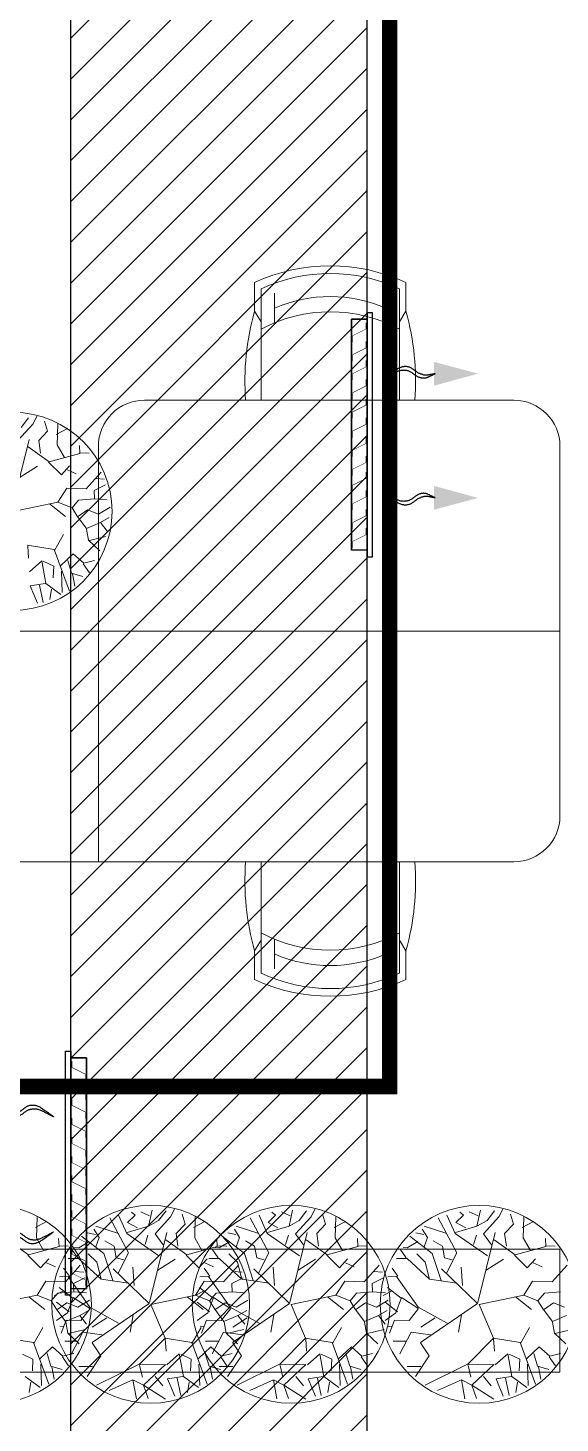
# Model space of a CAD drawing. Header units: millimetres. Extents: x -81374 to 485233, y -39075 to 157313.
# Drawn here: x 37656 to 39385, y 18829 to 23363 of the extents above; entities that cross this region are included whole.
import ezdxf
from ezdxf.enums import TextEntityAlignment as Align

# ---------------------------------------------------------------- set-up
doc = ezdxf.new("R2010")
doc.units = ezdxf.units.MM
doc.linetypes.add('CENTER', pattern=[2, 1.25, -0.25, 0.25, -0.25])
doc.linetypes.add('HIDDEN', pattern=[0.375, 0.25, -0.125])
for name, color, linetype in [('CEN', 252, 'CENTER'), ('M-HVAC ELLIPTICAL DUCT', 6, 'Continuous'), ('M-HVAC-GRIL', 6, 'Continuous'), ('M-HVAC-INSULATION', 8, 'Continuous'), ('M-HVAC-SUPP', 4, 'Continuous')]:
    doc.layers.add(name, color=color, linetype=linetype)
doc.layers.add('G-IMPT', color=8, linetype='Continuous', lineweight=5)
doc.layers.add('M HVAC GRILLE', color=6, linetype='Continuous', lineweight=13)
doc.styles.get("Standard").update_dxf_attribs({"font": 'arial.ttf'})

# ---------------------------------------------------------------- blocks, each defined once
blk = doc.blocks.new('ng')
at = {"layer": 'CEN', "color": 9, "linetype": 'HIDDEN', "lineweight": 0, "ltscale": 1500, "true_color": 0xc7c8ca}
blk.add_lwpolyline([(47579.4, 19521.3), (51680.6, 19521.3), (51680.6, 15420), (47579.4, 15420)], close=True, dxfattribs=at)
blk = doc.blocks.new('floor plan 1')
at = {"layer": 'G-IMPT', "color": 8, "ltscale": 500}
for p, q in [((19072.6, -58028), (19000.9, -57982.6)), ((19683.3, -58028), (19611.6, -57982.6)), ((20139.8, -58028), (20068.1, -57982.6)), ((18891.8, -58095.6), (18889.1, -58026.7)), ((18942.5, -58056.4), (18893.6, -58020.1)), ((18923.8, -58037.9), (18929.2, -58004.1)), ((18963.1, -58050.2), (18950.9, -57994.8)), ((18993.9, -58048.7), (18970.1, -57991.9)), ((19001, -58095.1), (19072.6, -58028)), ((19034, -58055.8), (19009.3, -58025.4)), ((19072.6, -58028), (19057.2, -57984.5)), ((19072.6, -58028), (19106.5, -58044.7)), ((19084.4, -58096.9), (19224.4, -58028)), ((19106.5, -58044.7), (19095, -57983.7)), ((19106.5, -58044.7), (19183.6, -58010.9)), ((19502.5, -58095.6), (19499.9, -58026.7)), ((19553.3, -58056.4), (19504.4, -58020.1)), ((19534.5, -58037.9), (19539.9, -58004.1)), ((19573.8, -58050.2), (19561.6, -57994.8)), ((19604.6, -58048.7), (19580.8, -57991.9)), ((19611.7, -58095.1), (19683.3, -58028)), ((19644.8, -58055.8), (19620, -58025.4)), ((19683.3, -58028), (19667.9, -57984.5)), ((19683.3, -58028), (19717.2, -58044.7)), ((19695.1, -58096.9), (19835.1, -58028)), ((19717.2, -58044.7), (19705.7, -57983.7)), ((19717.2, -58044.7), (19794.3, -58010.9)), ((19959.1, -58095.6), (19956.4, -58026.7)), ((20009.8, -58056.4), (19960.9, -58020.1)), ((19991, -58037.9), (19996.5, -58004.1)), ((20030.3, -58050.2), (20018.1, -57994.8)), ((20061.1, -58048.7), (20037.3, -57991.9)), ((20068.3, -58095.1), (20139.8, -58028)), ((20101.3, -58055.8), (20076.5, -58025.4)), ((20139.8, -58028), (20124.4, -57984.5)), ((20139.8, -58028), (20173.7, -58044.7)), ((20151.6, -58096.9), (20291.6, -58028)), ((20173.7, -58044.7), (20162.2, -57983.7)), ((20173.7, -58044.7), (20250.8, -58010.9)), ((20473.5, -58095.6), (20470.8, -58026.7)), ((20524.2, -58056.4), (20475.3, -58020.1)), ((20505.4, -58037.9), (20510.9, -58004.1)), ((18786, -58069.7), (23286, -58069.7)), ((18786, -58469.7), (18786, -58069.7)), ((18855.8, -58087.7), (18848.4, -58047.1)), ((18915.4, -58166.4), (18865.7, -58031)), ((18955.8, -58130.2), (18942.5, -58056.4)), ((18944.7, -58055.7), (18993.9, -58048.7)), ((19084.8, -58091.5), (19075.9, -58053.8)), ((19210.6, -58123.5), (19255.3, -58056.3)), ((19466.6, -58087.7), (19459.1, -58047.1)), ((19526.1, -58166.4), (19476.4, -58031)), ((19566.6, -58130.2), (19553.3, -58056.4)), ((19555.4, -58055.7), (19604.6, -58048.7)), ((19695.6, -58091.5), (19686.6, -58053.8)), ((19821.3, -58123.5), (19866, -58056.3)), ((19923.1, -58087.7), (19915.6, -58047.1)), ((19982.6, -58166.4), (19932.9, -58031)), ((20023.1, -58130.2), (20009.8, -58056.4)), ((20011.9, -58055.7), (20061.1, -58048.7)), ((20152.1, -58091.5), (20143.1, -58053.8)), ((20277.8, -58123.5), (20322.5, -58056.3)), ((20437.5, -58087.7), (20430, -58047.1)), ((20497, -58166.4), (20447.3, -58031)), ((18820.9, -58119.7), (18801, -58090.7)), ((18858.7, -58089.3), (18822, -58079.1)), ((18894.8, -58113.5), (18853.3, -58152.8)), ((18871.2, -58131.2), (18858.7, -58089.3)), ((18916.8, -58112.2), (18919, -58074)), ((18951, -58128.8), (18916.8, -58112.2)), ((18996.2, -58093.7), (18955.8, -58130.2)), ((19085.5, -58093.8), (19001, -58095.1)), ((19002.1, -58180.3), (19084.4, -58096.9)), ((19238, -58088.3), (19282.6, -58088.4)), ((19431.7, -58119.7), (19411.7, -58090.7)), ((19469.4, -58089.3), (19432.7, -58079.1)), ((19505.5, -58113.5), (19464, -58152.8)), ((19482, -58131.2), (19469.4, -58089.3)), ((19527.6, -58112.2), (19529.7, -58074)), ((19561.7, -58128.8), (19527.6, -58112.2)), ((19606.9, -58093.7), (19566.6, -58130.2)), ((19696.2, -58093.8), (19611.7, -58095.1)), ((19612.8, -58180.3), (19695.1, -58096.9)), ((19848.8, -58088.3), (19893.3, -58088.4)), ((19888.2, -58119.7), (19868.3, -58090.7)), ((19925.9, -58089.3), (19889.3, -58079.1)), ((19962.1, -58113.5), (19920.5, -58152.8)), ((19938.5, -58131.2), (19925.9, -58089.3)), ((19984.1, -58112.2), (19986.2, -58074)), ((20018.2, -58128.8), (19984.1, -58112.2)), ((20063.4, -58093.7), (20023.1, -58130.2)), ((20152.8, -58093.8), (20068.3, -58095.1)), ((20069.4, -58180.3), (20151.6, -58096.9)), ((20305.3, -58088.3), (20349.8, -58088.4)), ((20402.6, -58119.7), (20382.7, -58090.7)), ((20440.3, -58089.3), (20403.7, -58079.1)), ((20476.5, -58113.5), (20434.9, -58152.8)), ((20452.9, -58131.2), (20440.3, -58089.3)), ((20498.5, -58112.2), (20500.6, -58074)), ((20532.6, -58128.8), (20498.5, -58112.2)), ((18804, -58196.9), (18766.9, -58162.5)), ((18819.5, -58122.6), (18784.2, -58130.7)), ((18853.3, -58152.8), (18819.5, -58122.6)), ((18914.6, -58163.8), (18885.3, -58215.4)), ((19001.5, -58178), (18998.5, -58138.6)), ((19238.9, -58165.9), (19210.6, -58123.5)), ((19269.1, -58199.6), (19306.1, -58129.5)), ((19414.7, -58196.9), (19377.6, -58162.5)), ((19430.2, -58122.6), (19394.9, -58130.7)), ((19464, -58152.8), (19430.2, -58122.6)), ((19525.3, -58163.8), (19496, -58215.4)), ((19612.2, -58178), (19609.2, -58138.6)), ((19849.6, -58165.9), (19821.3, -58123.5)), ((19871.3, -58196.9), (19834.1, -58162.5)), ((19886.7, -58122.6), (19851.4, -58130.7)), ((19879.8, -58199.6), (19916.8, -58129.5)), ((19920.5, -58152.8), (19886.7, -58122.6)), ((19981.9, -58163.8), (19952.5, -58215.4)), ((20068.7, -58178), (20065.7, -58138.6)), ((20306.2, -58165.9), (20277.8, -58123.5)), ((20336.3, -58199.6), (20373.3, -58129.5)), ((20385.7, -58196.9), (20348.5, -58162.5)), ((20401.1, -58122.6), (20365.8, -58130.7)), ((20434.9, -58152.8), (20401.1, -58122.6)), ((20496.3, -58163.8), (20466.9, -58215.4)), ((18801.2, -58195.3), (18747.1, -58208.7)), ((18810, -58232.6), (18804, -58196.9)), ((19002.1, -58180.3), (18915.4, -58166.4)), ((19048.8, -58290.4), (19002.1, -58180.3)), ((19054.1, -58293.5), (19239, -58166)), ((19105.6, -58256.8), (19115.4, -58200.1)), ((19206.5, -58191.5), (19269.1, -58199.6)), ((19285.2, -58170.8), (19327.7, -58171.1)), ((19323.5, -58239.5), (19340, -58197.1)), ((19411.9, -58195.3), (19357.8, -58208.7)), ((19420.7, -58232.6), (19414.7, -58196.9)), ((19612.8, -58180.3), (19526.1, -58166.4)), ((19659.5, -58290.4), (19612.8, -58180.3)), ((19664.8, -58293.5), (19849.7, -58166)), ((19716.3, -58256.8), (19726.1, -58200.1)), ((19868.4, -58195.3), (19814.4, -58208.7)), ((19817.2, -58191.5), (19879.8, -58199.6)), ((19877.3, -58232.6), (19871.3, -58196.9)), ((19895.9, -58170.8), (19938.4, -58171.1)), ((19934.2, -58239.5), (19950.7, -58197.1)), ((20069.4, -58180.3), (19982.6, -58166.4)), ((20116, -58290.4), (20069.4, -58180.3)), ((20121.3, -58293.5), (20306.2, -58166)), ((20172.8, -58256.8), (20182.6, -58200.1)), ((20273.8, -58191.5), (20336.3, -58199.6)), ((20382.8, -58195.3), (20328.8, -58208.7)), ((20352.4, -58170.8), (20395, -58171.1)), ((20391.7, -58232.6), (20385.7, -58196.9)), ((20390.7, -58239.5), (20407.2, -58197.1)), ((20583.8, -58180.3), (20497, -58166.4)), ((18810.8, -58235.2), (18765.2, -58254.2)), ((18840.5, -58274.4), (18810.8, -58235.2)), ((19153, -58229.2), (19246.7, -58281.3)), ((19191.9, -58246.8), (19238.6, -58216.9)), ((19245.3, -58276.5), (19276, -58237.5)), ((19276, -58237.5), (19323.5, -58239.5)), ((19319.2, -58262.4), (19354.4, -58238.4)), ((19332.7, -58218.1), (19344.4, -58219.8)), ((19375.9, -58254.2), (19347.3, -58270.9)), ((19375.9, -58254.2), (19354.1, -58225.7)), ((19421.5, -58235.2), (19375.9, -58254.2)), ((19451.3, -58274.4), (19421.5, -58235.2)), ((19763.7, -58229.2), (19857.4, -58281.3)), ((19802.6, -58246.8), (19849.3, -58216.9)), ((19832.4, -58254.2), (19803.9, -58270.9)), ((19832.4, -58254.2), (19810.6, -58225.7)), ((19878, -58235.2), (19832.4, -58254.2)), ((19856, -58276.5), (19886.7, -58237.5)), ((19907.8, -58274.4), (19878, -58235.2)), ((19886.7, -58237.5), (19934.2, -58239.5)), ((19929.9, -58262.4), (19965.1, -58238.4)), ((19943.4, -58218.1), (19955.1, -58219.8)), ((20220.2, -58229.2), (20314, -58281.3)), ((20259.1, -58246.8), (20305.8, -58216.9)), ((20312.5, -58276.5), (20343.3, -58237.5)), ((20346.8, -58254.2), (20318.3, -58270.9)), ((20346.8, -58254.2), (20325, -58225.7)), ((20343.3, -58237.5), (20390.7, -58239.5)), ((20392.4, -58235.2), (20346.8, -58254.2)), ((20386.4, -58262.4), (20421.6, -58238.4)), ((20422.2, -58274.4), (20392.4, -58235.2)), ((20399.9, -58218.1), (20411.6, -58219.8)), ((18806.8, -58295.5), (18771.4, -58281.7)), ((18839.9, -58272.2), (18806.8, -58295.5)), ((18857.5, -58301.5), (18840.5, -58274.4)), ((18930.7, -58314.6), (18878.4, -58274)), ((19048.8, -58290.4), (18903.4, -58319.9)), ((19052.7, -58296.7), (18996.4, -58524.2)), ((19054.1, -58293.5), (19170.5, -58406)), ((19246.7, -58281.3), (19317, -58380.9)), ((19248.1, -58278.1), (19301.1, -58313.1)), ((19301.1, -58313.1), (19319.2, -58262.4)), ((19313.9, -58266.5), (19354.3, -58297.2)), ((19382.1, -58281.7), (19344, -58304.1)), ((19417.5, -58295.5), (19382.1, -58281.7)), ((19450.6, -58272.2), (19417.5, -58295.5)), ((19468.2, -58301.5), (19451.3, -58274.4)), ((19541.4, -58314.6), (19489.2, -58274)), ((19659.5, -58290.4), (19514.1, -58319.9)), ((19663.4, -58296.7), (19607.1, -58524.2)), ((19664.8, -58293.5), (19781.2, -58406)), ((19838.6, -58281.7), (19800.5, -58304.1)), ((19874, -58295.5), (19838.6, -58281.7)), ((19857.4, -58281.3), (19927.7, -58380.9)), ((19858.8, -58278.1), (19911.8, -58313.1)), ((19907.1, -58272.2), (19874, -58295.5)), ((19924.7, -58301.5), (19907.8, -58274.4)), ((19911.8, -58313.1), (19929.9, -58262.4)), ((19924.6, -58266.5), (19965.1, -58297.2)), ((19997.9, -58314.6), (19945.7, -58274)), ((20116, -58290.4), (19970.7, -58319.9)), ((20119.9, -58296.7), (20063.6, -58524.2)), ((20121.3, -58293.5), (20237.7, -58406)), ((20314, -58281.3), (20384.2, -58380.9)), ((20353, -58281.7), (20314.9, -58304.1)), ((20315.3, -58278.1), (20368.3, -58313.1)), ((20388.4, -58295.5), (20353, -58281.7)), ((20368.3, -58313.1), (20386.4, -58262.4)), ((20381.1, -58266.5), (20421.6, -58297.2)), ((20421.5, -58272.2), (20388.4, -58295.5)), ((20439.1, -58301.5), (20422.2, -58274.4)), ((20512.3, -58314.6), (20460.1, -58274)), ((20630.4, -58290.4), (20485, -58319.9)), ((18836.2, -58326.7), (18784, -58331.7)), ((18857.5, -58301.5), (18836.2, -58326.7)), ((18903.4, -58319.9), (18857.5, -58301.5)), ((18903.4, -58319.9), (18874.8, -58366)), ((19302.3, -58310.3), (19346.3, -58345.2)), ((19333.9, -58333), (19361.1, -58319.5)), ((19394.7, -58331.7), (19353.5, -58327.8)), ((19446.9, -58326.7), (19394.7, -58331.7)), ((19394.7, -58331.7), (19395.9, -58358.2)), ((19468.2, -58301.5), (19446.9, -58326.7)), ((19514.1, -58319.9), (19468.2, -58301.5)), ((19514.1, -58319.9), (19485.5, -58366)), ((19851.3, -58331.7), (19810, -58327.8)), ((19903.4, -58326.7), (19851.3, -58331.7)), ((19851.3, -58331.7), (19852.4, -58358.2)), ((19924.7, -58301.5), (19903.4, -58326.7)), ((19913, -58310.3), (19957.1, -58345.2)), ((19970.7, -58319.9), (19924.7, -58301.5)), ((19970.7, -58319.9), (19942, -58366)), ((19944.6, -58333), (19971.8, -58319.5)), ((20365.7, -58331.7), (20324.4, -58327.8)), ((20417.8, -58326.7), (20365.7, -58331.7)), ((20365.7, -58331.7), (20366.8, -58358.2)), ((20369.5, -58310.3), (20413.6, -58345.2)), ((20401.1, -58333), (20428.3, -58319.5)), ((20439.1, -58301.5), (20417.8, -58326.7)), ((20485, -58319.9), (20439.1, -58301.5)), ((20485, -58319.9), (20456.4, -58366)), ((18811.6, -58363.7), (18763.1, -58418.3)), ((18874.8, -58366), (18811.6, -58363.7)), ((19102.7, -58351.4), (19107.2, -58411.6)), ((19120.7, -58359.5), (19209.6, -58372.8)), ((19172.2, -58368.1), (19201, -58456)), ((19209.6, -58372.8), (19282.9, -58439.2)), ((19209.6, -58372.8), (19223.7, -58427.6)), ((19312.6, -58382.2), (19331.8, -58408.6)), ((19317, -58380.9), (19345.7, -58380.4)), ((19395.9, -58358.2), (19359.1, -58377.1)), ((19422.3, -58363.7), (19373.8, -58418.3)), ((19485.5, -58366), (19422.3, -58363.7)), ((19713.4, -58351.4), (19717.9, -58411.6)), ((19731.4, -58359.5), (19820.3, -58372.8)), ((19782.9, -58368.1), (19811.7, -58456)), ((19852.4, -58358.2), (19815.6, -58377.1)), ((19820.3, -58372.8), (19893.6, -58439.2)), ((19820.3, -58372.8), (19834.4, -58427.6)), ((19878.9, -58363.7), (19830.4, -58418.3)), ((19942, -58366), (19878.9, -58363.7)), ((19923.4, -58382.2), (19942.5, -58408.6)), ((19927.7, -58380.9), (19956.4, -58380.4)), ((20169.9, -58351.4), (20174.4, -58411.6)), ((20188, -58359.5), (20276.8, -58372.8)), ((20239.5, -58368.1), (20268.2, -58456)), ((20276.8, -58372.8), (20350.1, -58439.2)), ((20276.8, -58372.8), (20290.9, -58427.6)), ((20366.8, -58358.2), (20330, -58377.1)), ((20393.3, -58363.7), (20344.8, -58418.3)), ((20379.9, -58382.2), (20399, -58408.6)), ((20384.2, -58380.9), (20412.9, -58380.4)), ((20456.4, -58366), (20393.3, -58363.7)), ((18872.7, -58425.7), (18844.3, -58412.7)), ((18892.2, -58409.3), (18865.3, -58438.6)), ((18933.4, -58450.3), (18892.2, -58409.3)), ((19026, -58401.3), (18969.8, -58436.9)), ((19154.9, -58392), (19121.2, -58458.3)), ((19136.6, -58435), (19160.8, -58441.2)), ((19223.7, -58427.6), (19251.7, -58454.2)), ((19391.9, -58396.9), (19362.4, -58394.8)), ((19483.4, -58425.7), (19455, -58412.7)), ((19502.9, -58409.3), (19476, -58438.6)), ((19544.1, -58450.3), (19502.9, -58409.3)), ((19636.7, -58401.3), (19580.5, -58436.9)), ((19765.7, -58392), (19731.9, -58458.3)), ((19747.3, -58435), (19771.6, -58441.2)), ((19848.4, -58396.9), (19818.9, -58394.8)), ((19834.4, -58427.6), (19862.4, -58454.2)), ((19939.9, -58425.7), (19911.5, -58412.7)), ((19959.4, -58409.3), (19932.5, -58438.6)), ((20000.6, -58450.3), (19959.4, -58409.3)), ((20093.2, -58401.3), (20037, -58436.9)), ((20222.2, -58392), (20188.4, -58458.3)), ((20203.8, -58435), (20228.1, -58441.2)), ((20290.9, -58427.6), (20319, -58454.2)), ((20362.8, -58396.9), (20333.3, -58394.8)), ((20454.3, -58425.7), (20425.9, -58412.7)), ((20473.8, -58409.3), (20446.9, -58438.6)), ((20515, -58450.3), (20473.8, -58409.3)), ((23286, -58469.7), (18786, -58469.7)), ((18833.1, -58480.4), (18801.5, -58479.3)), ((18931.5, -58450.9), (18832.4, -58478.1)), ((18832.4, -58478.1), (18833.5, -58504.3)), ((18882.3, -58465.6), (18905.9, -58507)), ((18999.9, -58500), (18931.5, -58450.9)), ((18960.2, -58479.8), (18965.8, -58520.9)), ((19021.9, -58447.8), (19126.8, -58521.1)), ((19121.2, -58458.3), (19181.9, -58571.4)), ((19160.8, -58441.2), (19167.9, -58479.4)), ((19167.9, -58479.4), (19197.6, -58497)), ((19201, -58456), (19273.4, -58511.7)), ((19227.4, -58477.4), (19216.4, -58507.6)), ((19248.4, -58495.2), (19282.2, -58474.4)), ((19282.2, -58474.4), (19296.1, -58475.6)), ((19282.9, -58439.2), (19316.7, -58440)), ((19285.8, -58441.2), (19305.6, -58469.9)), ((19443.8, -58480.4), (19412.2, -58479.3)), ((19542.2, -58450.9), (19443.1, -58478.1)), ((19443.1, -58478.1), (19444.2, -58504.3)), ((19493, -58465.6), (19516.6, -58507)), ((19610.6, -58500), (19542.2, -58450.9)), ((19570.9, -58479.8), (19576.5, -58520.9)), ((19632.7, -58447.8), (19737.5, -58521.1)), ((19731.9, -58458.3), (19792.6, -58571.4)), ((19771.6, -58441.2), (19778.6, -58479.4)), ((19778.6, -58479.4), (19808.3, -58497)), ((19811.7, -58456), (19884.1, -58511.7)), ((19838.1, -58477.4), (19827.2, -58507.6)), ((19859.1, -58495.2), (19893, -58474.4)), ((19900.3, -58480.4), (19868.7, -58479.3)), ((19893, -58474.4), (19906.9, -58475.6)), ((19893.6, -58439.2), (19927.4, -58440)), ((19896.5, -58441.2), (19916.4, -58469.9)), ((19998.7, -58450.9), (19899.6, -58478.1)), ((19899.6, -58478.1), (19900.7, -58504.3)), ((19949.5, -58465.6), (19973.1, -58507)), ((20067.1, -58500), (19998.7, -58450.9)), ((20027.4, -58479.8), (20033, -58520.9)), ((20089.2, -58447.8), (20194, -58521.1)), ((20188.4, -58458.3), (20249.2, -58571.4)), ((20228.1, -58441.2), (20235.1, -58479.4)), ((20235.1, -58479.4), (20264.9, -58497)), ((20268.2, -58456), (20340.6, -58511.7)), ((20294.7, -58477.4), (20283.7, -58507.6)), ((20315.6, -58495.2), (20349.5, -58474.4)), ((20349.5, -58474.4), (20363.4, -58475.6)), ((20350.1, -58439.2), (20384, -58440)), ((20353.1, -58441.2), (20372.9, -58469.9)), ((20414.7, -58480.4), (20383.1, -58479.3)), ((20513.1, -58450.9), (20414, -58478.1)), ((20414, -58478.1), (20415.1, -58504.3)), ((20463.9, -58465.6), (20487.5, -58507)), ((20581.5, -58500), (20513.1, -58450.9)), ((18905.9, -58507), (18903.7, -58574.5)), ((18965.8, -58520.9), (18936.8, -58551.2)), ((19034.6, -58519.4), (18984.2, -58574.4)), ((19008.4, -58484.1), (19034.6, -58519.4)), ((19125.3, -58524), (19055.8, -58544.8)), ((19066.8, -58485.3), (19057.7, -58514.9)), ((19126.8, -58521.1), (19153.3, -58580)), ((19153.6, -58521.1), (19227.4, -58544.3)), ((19216.4, -58507.6), (19233.4, -58534.7)), ((19228.3, -58517.5), (19254.7, -58523)), ((19516.6, -58507), (19514.5, -58574.5)), ((19576.5, -58520.9), (19547.5, -58551.2)), ((19645.3, -58519.4), (19594.9, -58574.4)), ((19619.1, -58484.1), (19645.3, -58519.4)), ((19736, -58524), (19666.5, -58544.8)), ((19677.5, -58485.3), (19668.4, -58514.9)), ((19737.5, -58521.1), (19764, -58580)), ((19764.3, -58521.1), (19838.2, -58544.3)), ((19827.2, -58507.6), (19844.1, -58534.7)), ((19839, -58517.5), (19865.4, -58523)), ((19973.1, -58507), (19971, -58574.5)), ((20033, -58520.9), (20004.1, -58551.2)), ((20101.8, -58519.4), (20051.4, -58574.4)), ((20075.6, -58484.1), (20101.8, -58519.4)), ((20192.5, -58524), (20123, -58544.8)), ((20134, -58485.3), (20124.9, -58514.9)), ((20194, -58521.1), (20220.5, -58580)), ((20220.8, -58521.1), (20294.7, -58544.3)), ((20283.7, -58507.6), (20300.7, -58534.7)), ((20295.5, -58517.5), (20321.9, -58523)), ((20487.5, -58507), (20485.4, -58574.5)), ((18909.2, -58540.7), (18872.5, -58559.8)), ((18936.8, -58551.2), (18946.5, -58583.3)), ((19023.1, -58562.8), (18998.9, -58594.1)), ((19053.6, -58545.5), (19023.1, -58562.8)), ((19055.8, -58544.8), (19044.5, -58596.7)), ((19091.9, -58539.6), (19123.9, -58556.6)), ((19123.9, -58556.6), (19099.7, -58580.1)), ((19519.9, -58540.7), (19483.2, -58559.8)), ((19547.5, -58551.2), (19557.2, -58583.3)), ((19633.8, -58562.8), (19609.6, -58594.1)), ((19664.3, -58545.5), (19633.8, -58562.8)), ((19666.5, -58544.8), (19655.2, -58596.7)), ((19702.7, -58539.6), (19734.6, -58556.6)), ((19734.6, -58556.6), (19710.4, -58580.1)), ((19976.5, -58540.7), (19939.7, -58559.8)), ((20004.1, -58551.2), (20013.7, -58583.3)), ((20090.4, -58562.8), (20066.2, -58594.1)), ((20120.8, -58545.5), (20090.4, -58562.8)), ((20123, -58544.8), (20111.7, -58596.7)), ((20159.2, -58539.6), (20191.1, -58556.6)), ((20191.1, -58556.6), (20166.9, -58580.1)), ((20490.8, -58540.7), (20454.1, -58559.8)), ((18984.2, -58574.4), (18971.7, -58599.8)), ((19052.2, -58578.1), (19080.6, -58591.2)), ((19099.7, -58580.1), (19111.5, -58590)), ((19594.9, -58574.4), (19582.4, -58599.8)), ((19662.9, -58578.1), (19691.3, -58591.2)), ((19710.4, -58580.1), (19722.2, -58590)), ((20051.4, -58574.4), (20039, -58599.8)), ((20119.4, -58578.1), (20147.8, -58591.2)), ((20166.9, -58580.1), (20178.7, -58590)), ((19286.5, -59346.3, 0), (19286.5, -59439.4, 0)), ((19307.7, -59366.5, 0), (19307.7, -59497.3, 0)), ((19757.3, -59497.3, 0), (19757.3, -59366.5, 0)), ((19778.5, -59439.4, 0), (19778.5, -59346.3, 0)), ((19307.7, -59473.6, 0), (19286.5, -59439.4, 0)), ((19307.7, -59475.3, 0), (19307.7, -59473.6, 0)), ((19757.3, -59473.6, 0), (19778.5, -59439.4, 0)), ((19757.3, -59475.3, 0), (19757.3, -59473.6, 0)), ((19307.7, -59728.4, 0), (19307.7, -59497.3, 0)), ((19757.3, -59497.3, 0), (19757.3, -59728.4, 0)), ((18936, -59728.4, 0), (20286, -59728.4, 0)), ((21786, -59728.4, 0), (20286, -59728.4, 0)), ((20286, -59728.4, 0), (20286, -60478.4, 0)), ((20286, -59728.4, 0), (20286, -60478.4, 0)), ((18786, -60478.4, 0), (18786, -59878.4, 0)), ((20286, -60478.4, 0), (18786, -60478.4, 0)), ((18786, -60478.4, 0), (18786, -61078.4, 0)), ((20286, -60478.4, 0), (18786, -60478.4, 0)), ((20286, -60478.4, 0), (21786, -60478.4, 0)), ((20286, -61078.4, 0), (20286, -60478.4, 0)), ((20429.6, -60743.1, 0), (20379.9, -60607.7, 0)), ((20406.1, -60672.4, 0), (20403.4, -60603.5, 0)), ((20456.8, -60633.1, 0), (20407.9, -60596.8, 0)), ((20438, -60614.7, 0), (20443.5, -60580.9, 0)), ((20477.3, -60626.9, 0), (20465.1, -60571.5, 0)), ((20508.1, -60625.5, 0), (20484.3, -60568.6, 0)), ((20372.9, -60666, 0), (20336.2, -60655.8, 0)), ((20370.1, -60664.4, 0), (20362.6, -60623.9, 0)), ((20431.1, -60688.9, 0), (20433.2, -60650.8, 0)), ((20470.1, -60706.9, 0), (20456.8, -60633.1, 0)), ((20458.9, -60632.5, 0), (20508.1, -60625.5, 0)), ((20333.7, -60699.4, 0), (20298.4, -60707.5, 0)), ((20335.2, -60696.5, 0), (20315.3, -60667.4, 0)), ((20367.5, -60729.6, 0), (20333.7, -60699.4, 0)), ((20409.1, -60690.2, 0), (20367.5, -60729.6, 0)), ((20385.5, -60707.9, 0), (20372.9, -60666, 0)), ((20465.2, -60705.5, 0), (20431.1, -60688.9, 0)), ((20510.4, -60670.4, 0), (20470.1, -60706.9, 0)), ((20318.3, -60773.7, 0), (20281.1, -60739.2, 0)), ((20428.9, -60740.5, 0), (20399.5, -60792.1, 0)), ((20516.4, -60757.1, 0), (20429.6, -60743.1, 0)), ((20515.7, -60754.8, 0), (20512.7, -60715.4, 0)), ((20315.4, -60772.1, 0), (20261.4, -60785.5, 0)), ((20324.2, -60809.4, 0), (20318.3, -60773.7, 0)), ((20279.4, -60831, 0), (20250.8, -60847.7, 0)), ((20279.4, -60831, 0), (20257.6, -60802.5, 0)), ((20325, -60812, 0), (20279.4, -60831, 0)), ((20354.8, -60851.2, 0), (20325, -60812, 0)), ((20285.6, -60858.5, 0), (20247.5, -60880.9, 0)), ((20321, -60872.3, 0), (20285.6, -60858.5, 0)), ((20354.1, -60848.9, 0), (20321, -60872.3, 0)), ((20371.7, -60878.3, 0), (20350.4, -60903.4, 0)), ((20371.7, -60878.3, 0), (20354.8, -60851.2, 0)), ((20417.6, -60896.7, 0), (20371.7, -60878.3, 0)), ((20444.9, -60891.3, 0), (20392.7, -60850.8, 0)), ((20563, -60867.1, 0), (20417.6, -60896.7, 0)), ((20566.9, -60873.5, 0), (20510.6, -61100.9, 0)), ((20298.3, -60908.4, 0), (20257, -60904.6, 0)), ((20350.4, -60903.4, 0), (20298.3, -60908.4, 0)), ((20298.3, -60908.4, 0), (20299.4, -60935, 0)), ((20417.6, -60896.7, 0), (20389, -60942.8, 0)), ((20299.4, -60935, 0), (20262.6, -60953.8, 0)), ((20295.4, -60973.7, 0), (20265.9, -60971.6, 0)), ((20325.8, -60940.5, 0), (20277.4, -60995, 0)), ((20389, -60942.8, 0), (20325.8, -60940.5, 0)), ((20386.9, -61002.5, 0), (20358.5, -60989.4, 0)), ((20406.4, -60986, 0), (20379.5, -61015.3, 0)), ((20447.6, -61027.1, 0), (20406.4, -60986, 0)), ((20540.2, -60978.1, 0), (20484, -61013.7, 0)), ((20347.3, -61057.2, 0), (20315.7, -61056, 0)), ((20445.7, -61027.6, 0), (20346.6, -61054.9, 0)), ((20346.6, -61054.9, 0), (20347.7, -61081.1, 0)), ((20396.5, -61042.4, 0), (20420.1, -61083.8, 0)), ((20514.1, -61076.8, 0), (20445.7, -61027.6, 0)), ((20474.4, -61056.5, 0), (20480, -61097.6, 0)), ((20420.1, -61083.8, 0), (20418, -61151.3, 0)), ((20480, -61097.6, 0), (20451, -61127.9, 0)), ((20548.8, -61096.1, 0), (20498.4, -61151.2, 0)), ((20423.4, -61117.4, 0), (20386.7, -61136.6, 0)), ((20451, -61127.9, 0), (20460.7, -61160, 0)), ((20498.4, -61151.2, 0), (20486, -61176.5, 0)), ((20537.4, -61139.5, 0), (20513.1, -61170.8, 0)), ((18936, -61228.4, 0), (20136, -61228.4, 0)), ((19307.7, -61228.4, 0), (19307.7, -61459.5, 0)), ((19757.3, -61459.5, 0), (19757.3, -61228.4, 0)), ((19307.7, -61590.2, 0), (19307.7, -61459.5, 0)), ((19757.3, -61459.5, 0), (19757.3, -61590.2, 0)), ((19307.7, -61483.2, 0), (19286.5, -61517.4, 0)), ((19286.5, -61610.5, 0), (19286.5, -61517.4, 0)), ((19307.7, -61481.4, 0), (19307.7, -61483.2, 0)), ((19757.3, -61481.4, 0), (19757.3, -61483.2, 0)), ((19757.3, -61483.2, 0), (19778.5, -61517.4, 0)), ((19778.5, -61517.4, 0), (19778.5, -61610.5, 0))]:
    blk.add_line(p, q, dxfattribs=at)
at = {"layer": 'G-IMPT', "color": 8, "ltscale": 500, "extrusion": (0, 0, -1)}
for p, q in [((19351.5, -59380.4, 0), (19351.5, -59476.9, 0)), ((19713.6, -59380.4, 0), (19713.6, -59476.9, 0)), ((19351.5, -61576.3, 0), (19351.5, -61479.9, 0)), ((19713.6, -61576.3, 0), (19713.6, -61479.9, 0))]:
    blk.add_line(p, q, dxfattribs=at)
at = {"layer": 'G-IMPT', "color": 8, "ltscale": 500}
for centre in [(19048.8, -58290.4), (19659.5, -58290.4), (20116, -58290.4), (20630.4, -58290.4), (20563, -60867.1, 0)]:
    blk.add_circle(centre, 321.5, dxfattribs=at)
for centre, radius, start, end in [((23904.3, -59273.9), 7908.2, 93.51982, 234.16532), ((18936, -59878.4, 0), 150, 90, 180), ((18936, -61078.4, 0), 150, 180, 270), ((20136, -61078.4, 0), 150, 270, 0)]:
    blk.add_arc(centre, radius, start, end, dxfattribs=at)
at = {"layer": 'G-IMPT', "color": 8, "ltscale": 500, "extrusion": (0, 0, -1)}
for centre, major_axis, start_param, end_param in [((19532.5, -59872.4, 0), (0, -580.8), 2.704257, 3.578932), ((19532.5, -59847.4, 0), (0, 530.9), -0.437348, 0.437328), ((19532.5, -59847.4, 0), (0, 455.9), -0.408385, 0.408365), ((19532.5, -59922.4, 0), (0, -480.9), 2.65511, 3.628104), ((20093.6, -59666.8, 0), (0, -838.5), 1.49727, 1.845387), ((18971.4, -59666.8, 0), (0, -838.5), 4.437818, 4.785935)]:
    blk.add_ellipse(centre, major_axis=major_axis, ratio=1, start_param=start_param, end_param=end_param, dxfattribs=at)
at = {"layer": 'G-IMPT', "color": 8, "ltscale": 500}
for centre, major_axis, start_param, end_param in [((20093.6, -61290, 0), (0, 838.5), 1.49727, 1.845387), ((18971.4, -61290, 0), (0, 838.5), 4.437818, 4.785935), ((19532.5, -61034.4, 0), (0, 480.9), 2.65511, 3.628104), ((19532.5, -61109.3, 0), (0, -455.9), -0.408385, 0.408365), ((19532.5, -61109.3, 0), (0, -530.9), -0.437348, 0.437328), ((19532.5, -61084.4, 0), (0, 580.8), 2.704257, 3.578932)]:
    blk.add_ellipse(centre, major_axis=major_axis, ratio=1, start_param=start_param, end_param=end_param, dxfattribs=at)
at = {"layer": 'CEN', "linetype": 'Continuous'}
blk.add_blockref('ng', (-28240.4, -78519.6), dxfattribs=at)
at = {"layer": 'G-IMPT', "color": 8, "ltscale": 500}
for rotation, p in [(359.9992, (39680.6, -4989.6, 0)), (359.9992, (35886.7, -10139.3, 0)), (270.0008, (28873.3, -20643.5, 0)), (359.9992, (11975.3, -26935.4, 0)), (359.9992, (15267.6, -26935.4, 0)), (359.9992, (26686.3, -26987.7, 0)), (270.0008, (15861.1, -28615, 0)), (89.9992, (23697.8, -33300.6, 0)), (89.9992, (23597.9, -35337.7, 0)), (89.9992, (23597.9, -37388.3, 0)), (359.9992, (13750.4, -37781.5, 0)), (89.9992, (23697.8, -40746.8, 0)), (89.9992, (23597.8, -44302.5, 0)), (89.9992, (23597.8, -46399.1, 0)), (89.9992, (23697.8, -48339.8, 0)), (89.9992, (23697.8, -54280, 0)), (359.9992, (27418.1, -55702.4, 0)), (89.9992, (9671.9, -65856.5, 0)), (359.9992, (4684.1, -67403.4, 0)), (359.9992, (8737.2, -67403.4, 0))]:
    blk.add_attdef('PARTITIONTYPE', text='', height=200, rotation=rotation, dxfattribs=at).set_placement(p, align=Align.MIDDLE_CENTER)
blk = doc.blocks.new('RAAAA')
at = {"linetype": 'Continuous', "ltscale": 1000}
for points in [[(363, 0, 0), (363, 0, 0), (364, 0, 0), (364, 0, 0), (365, 0, 0), (366, 0, 0), (367, -1, 0), (368, -1, 0), (369, -1, 0), (371, -1, 0), (373, -2, 0), (374, -2, 0), (377, -2, 0), (379, -3, 0), (381, -3, 0), (384, -4, 0), (387, -4, 0), (390, -5, 0), (393, -5, 0), (397, -6, 0), (400, -6, 0), (404, -7, 0), (408, -8, 0), (412, -8, 0), (416, -9, 0), (421, -10, 0), (421, -10, 0), (425, -11, 0), (430, -11, 0), (435, -11, 0), (439, -11, 0), (444, -11, 0), (449, -11, 0), (454, -10, 0), (459, -10, 0), (464, -9, 0), (468, -7, 0), (473, -6, 0), (478, -4, 0), (483, -2, 0), (488, 0, 0), (494, 2, 0), (499, 4, 0), (504, 7, 0), (509, 10, 0), (514, 13, 0), (519, 16, 0), (525, 20, 0), (530, 24, 0), (535, 28, 0), (541, 32, 0), (546, 36, 0), (546, 36, 0), (552, 40, 0), (557, 44, 0), (563, 48, 0), (568, 51, 0), (574, 54, 0), (580, 56, 0), (586, 58, 0), (592, 60, 0), (598, 61, 0), (604, 62, 0), (610, 62, 0), (616, 62, 0), (622, 62, 0), (628, 61, 0), (635, 60, 0), (641, 59, 0), (648, 57, 0), (654, 55, 0), (661, 52, 0), (668, 49, 0), (675, 46, 0), (681, 42, 0), (688, 38, 0), (695, 33, 0), (702, 28, 0), (702, 28, 0), (709, 23, 0), (716, 19, 0), (722, 14, 0), (728, 10, 0), (734, 5, 0), (740, 1, 0), (745, -2, 0), (750, -6, 0), (755, -9, 0), (759, -13, 0), (763, -15, 0), (767, -18, 0), (771, -21, 0), (774, -23, 0), (777, -25, 0), (779, -27, 0), (782, -29, 0), (784, -31, 0), (786, -32, 0), (787, -33, 0), (789, -34, 0), (790, -35, 0), (790, -35, 0), (791, -35, 0), (791, -36, 0)], [(363, 0, 0), (363, 0, 0), (364, 0, 0), (364, 0, 0), (365, -1, 0), (366, -1, 0), (367, -2, 0), (368, -2, 0), (369, -3, 0), (371, -4, 0), (373, -5, 0), (374, -5, 0), (377, -6, 0), (379, -8, 0), (381, -9, 0), (384, -10, 0), (387, -12, 0), (390, -13, 0), (393, -15, 0), (397, -16, 0), (400, -18, 0), (404, -20, 0), (408, -22, 0), (412, -24, 0), (416, -26, 0), (421, -28, 0), (421, -28, 0), (425, -30, 0), (430, -32, 0), (435, -34, 0), (439, -35, 0), (444, -36, 0), (449, -37, 0), (454, -37, 0), (459, -38, 0), (464, -38, 0), (468, -37, 0), (473, -37, 0), (478, -36, 0), (483, -35, 0), (488, -33, 0), (494, -32, 0), (499, -30, 0), (504, -28, 0), (509, -25, 0), (514, -22, 0), (519, -19, 0), (525, -16, 0), (530, -13, 0), (535, -9, 0), (541, -5, 0), (546, 0, 0), (546, 0, 0), (552, 4, 0), (557, 8, 0), (563, 12, 0), (568, 15, 0), (574, 18, 0), (580, 21, 0), (586, 23, 0), (592, 25, 0), (598, 27, 0), (604, 28, 0), (610, 29, 0), (616, 30, 0), (622, 30, 0), (628, 31, 0), (635, 30, 0), (641, 30, 0), (648, 29, 0), (654, 28, 0), (661, 26, 0), (668, 24, 0), (675, 22, 0), (681, 20, 0), (688, 17, 0), (695, 14, 0), (702, 10, 0), (702, 10, 0), (709, 7, 0), (716, 3, 0), (722, 0, 0), (728, -3, 0), (734, -6, 0), (740, -9, 0), (745, -12, 0), (750, -14, 0), (755, -17, 0), (759, -19, 0), (763, -21, 0), (767, -23, 0), (771, -25, 0), (774, -27, 0), (777, -28, 0), (779, -30, 0), (782, -31, 0), (784, -32, 0), (786, -33, 0), (787, -34, 0), (789, -34, 0), (790, -35, 0), (790, -35, 0), (791, -35, 0), (791, -36, 0)]]:
    blk.add_polyline3d(points, dxfattribs=at)
blk.add_solid([(373, 101), (0, 0), (373, -101)], dxfattribs=at)
blk = doc.blocks.new('zw$77DE')
at = {"layer": 'M-HVAC-GRIL', "linetype": 'ByBlock'}
blk.add_lwpolyline([(0, 750), (0, 771.4), (-17.1, 771.4), (-17.1, -21.4), (0, -21.4), (0, 0), (0, 750), (51.4, 750), (51.4, 0), (0, 0), (51.4, 0), (51.4, 750), (51.4, 750)], dxfattribs=at)
at = {"layer": 'M-HVAC-GRIL', "lineweight": 0, "const_width": 1.71}
for points in [[(3.9, 678.6), (3.9, 700.1), (46.7, 721.5), (46.7, 742.9)], [(3.9, 617.2), (3.9, 638.6), (46.7, 660.1), (46.7, 681.5)], [(3.9, 555.8), (3.9, 577.2), (46.7, 598.6), (46.7, 620.1)], [(3.9, 495.6), (3.9, 517.1), (46.7, 538.5), (46.7, 559.9)], [(3.9, 444), (3.9, 465.4), (46.7, 486.8), (46.7, 508.3)], [(3.9, 381.8), (3.9, 403.2), (46.7, 424.7), (46.7, 446.1)], [(3.9, 319.7), (3.9, 341.1), (46.7, 362.5), (46.7, 384)], [(3.9, 257.5), (3.9, 279), (46.7, 300.4), (46.7, 321.8)], [(3.9, 195.4), (3.9, 216.8), (46.7, 238.2), (46.7, 259.7)], [(3.9, 133.2), (3.9, 154.7), (46.7, 176.1), (46.7, 197.5)], [(3.9, 71.8), (3.9, 93.2), (46.7, 114.7), (46.7, 136.1)], [(3.9, 10.4), (3.9, 31.8), (46.7, 53.2), (46.7, 74.7)]]:
    blk.add_lwpolyline(points, dxfattribs=at)
at = {"layer": 'M-HVAC-SUPP'}
for p, xscale, yscale, zscale, rotation in [((-360.3, 580.5), 0.3839999997941416, 0.3839999997941416, 0.3839999997941416, 359.7971218112731), ((-360.3, 176.5), -0.3839999997941415, 0.3839999997941436, 0.3839999997941436, 180.2028781887378)]:
    blk.add_blockref('RAAAA', p, dxfattribs=dict(at, xscale=xscale, yscale=yscale, zscale=zscale, rotation=rotation))
blk = doc.blocks.new('jyfhg')
at = {"layer": 'M HVAC GRILLE', "color": 7}
blk.add_blockref('zw$77DE', (-100, -700), dxfattribs=at)

msp = doc.modelspace()

# ---------------------------------------------------------------- hatches: boundary and pattern name
at = {"layer": 'M-HVAC-INSULATION'}
h = msp.add_hatch(dxfattribs=at)
h.set_pattern_fill('ANSI31', color=26, scale=750, angle=360, style=0)
h.set_pattern_definition([(45, (496839.4, -83091.07), (-66.29126, 66.29126), [])])
h.paths.add_polyline_path([(37795.3, 32923.8), (37795.3, 17759.1), (38758.3, 17759.1), (38758.3, 32923.8)])

# ---------------------------------------------------------------- linework, layer by layer
at = {"layer": 'CEN', "color": 11, "linetype": 'HIDDEN', "lineweight": 0, "ltscale": 1500, "const_width": 50}
msp.add_lwpolyline([(38831.8, 19923), (34730.5, 19923), (34730.5, 24024.3), (38831.8, 24024.3)], close=True, dxfattribs=at)
at = {"layer": 'M-HVAC ELLIPTICAL DUCT', "linetype": 'Continuous'}
for p, q in [((37795.3, 14758.5), (37795.3, 32923.8)), ((38758.3, 14758.5), (38758.3, 32923.8))]:
    msp.add_line(p, q, dxfattribs=at)

# ---------------------------------------------------------------- block references
at = {"linetype": 'Continuous', "rotation": 180}
msp.add_blockref('floor plan 1', (58170.8, -39075.4), dxfattribs=at)
at = {"layer": 'M HVAC GRILLE', "color": 0, "rotation": 180}
msp.add_blockref('jyfhg', (38658.3, 21715.8), dxfattribs=at)
at = {"layer": 'M HVAC GRILLE', "color": 0, "xscale": -1, "rotation": 180}
msp.add_blockref('jyfhg', (37895.3, 19316.3), dxfattribs=at)

doc.saveas('drawing.dxf')
